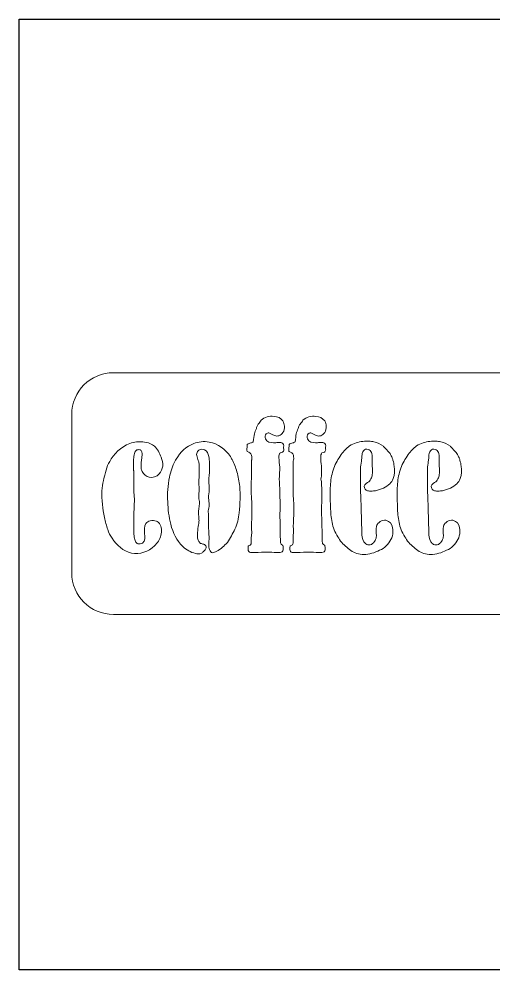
# Model space of a CAD drawing. Header units: inches. Extents: x 0 to 114, y 0 to 114.
# Drawn here: x 0 to 57.2, y 0 to 114.3 of the extents above; entities that cross this region are included whole.
import ezdxf

# ---------------------------------------------------------------- set-up
doc = ezdxf.new("R2010")
doc.units = ezdxf.units.IN
doc.header["$MEASUREMENT"] = 0
doc.layers.add('Image Background', color=7, linetype='Continuous')
doc.layers.add('Layer 1', color=7, linetype='Continuous')
picture_1 = doc.add_image_def('image1.png', size_in_pixel=(1350, 1350))

msp = doc.modelspace()

# ---------------------------------------------------------------- linework, layer by layer
at = {"layer": 'Layer 1', "lineweight": 0}
for points, knots in [([(11.36, 71.78), (8.59, 71.78), (6.35, 69.54), (6.35, 66.77), (6.35, 66.77), (6.35, 47.74), (6.35, 47.74), (6.35, 44.97), (8.59, 42.73), (11.36, 42.73), (11.36, 42.73), (102.94, 42.73), (102.94, 42.73), (105.71, 42.73), (107.95, 44.97), (107.95, 47.74), (107.95, 47.74), (107.95, 66.77), (107.95, 66.77), (107.95, 69.54), (105.71, 71.78), (102.94, 71.78), (102.94, 71.78), (11.36, 71.78), (11.36, 71.78)], [0, 0, 0, 0, 1, 1, 1, 2, 2, 2, 3, 3, 3, 4, 4, 4, 5, 5, 5, 6, 6, 6, 7, 7, 7, 8, 8, 8, 8]), ([(31.14, 63.39), (31.31, 63.4), (31.49, 63.43), (31.64, 63.35), (31.73, 63.3), (31.8, 63.23), (31.83, 63.14), (31.87, 63.04), (31.87, 62.94), (31.84, 62.84), (31.83, 62.79), (31.82, 62.75), (31.83, 62.7), (31.84, 62.64), (31.87, 62.57), (31.87, 62.51), (31.86, 62.41), (31.78, 62.29), (31.71, 62.22), (31.62, 62.2), (31.46, 62.2), (31.41, 62.15), (31.39, 62.11), (31.37, 62.06), (31.34, 62.04), (31.28, 62.01), (31.28, 61.87), (31.28, 61.81), (31.28, 61.78), (31.28, 61.74), (31.28, 61.7), (31.28, 61.48), (31.29, 61.26), (31.3, 61.04), (31.3, 60.91), (31.37, 60.66), (31.37, 60.52), (31.37, 60.52), (31.34, 59.37), (31.34, 59.37), (31.34, 59.28), (31.32, 59.21), (31.31, 59.13), (31.29, 59.04), (31.3, 58.96), (31.32, 58.88), (31.33, 58.81), (31.34, 58.75), (31.35, 58.68), (31.35, 58.6), (31.35, 58.52), (31.35, 58.44), (31.36, 58.12), (31.37, 57.81), (31.38, 57.49), (31.4, 56.82), (31.42, 56.15), (31.43, 55.48), (31.43, 55.43), (31.44, 55.38), (31.44, 55.33), (31.41, 55.09), (31.34, 54.83), (31.37, 54.59), (31.4, 54.38), (31.41, 54.18), (31.41, 53.97), (31.41, 53.97), (31.44, 52.13), (31.44, 52.13), (31.44, 52.13), (31.46, 51.72), (31.46, 51.72), (31.46, 51.34), (31.46, 51.29), (31.55, 51.2), (31.55, 51.2), (31.75, 51.02), (31.75, 51.02), (31.8, 50.89), (31.8, 50.75), (31.8, 50.61), (31.8, 50.53), (31.79, 50.45), (31.76, 50.37), (31.68, 50.19), (31.44, 50.18), (31.27, 50.18), (30.89, 50.18), (30.52, 50.2), (30.14, 50.21), (29.96, 50.22), (29.78, 50.23), (29.6, 50.23), (29.05, 50.21), (28.51, 50.18), (27.96, 50.18), (27.79, 50.18), (27.64, 50.24), (27.59, 50.42), (27.56, 50.51), (27.56, 50.6), (27.56, 50.7), (27.56, 50.76), (27.57, 50.82), (27.57, 50.88), (27.58, 50.9), (27.58, 50.95), (27.6, 50.98), (27.74, 51.01), (27.87, 51.07), (27.92, 51.21), (27.97, 51.35), (27.94, 51.52), (27.94, 51.66), (27.94, 51.89), (27.95, 52.11), (27.97, 52.34), (27.97, 52.42), (28.02, 52.51), (28.01, 52.6), (28.01, 52.69), (28, 52.79), (27.99, 52.88), (27.96, 53.14), (27.97, 53.39), (27.98, 53.64), (27.99, 53.95), (28.01, 54.26), (28.01, 54.56), (28.01, 54.76), (28.01, 54.95), (28.01, 55.15), (28.01, 55.49), (28.01, 55.84), (28.01, 56.19), (28.01, 56.4), (27.97, 56.69), (27.97, 56.89), (27.94, 57.36), (27.94, 57.83), (27.94, 58.3), (27.94, 58.6), (27.96, 58.9), (27.96, 59.2), (27.97, 59.35), (27.97, 59.49), (27.97, 59.64), (27.97, 59.64), (27.97, 61.18), (27.97, 61.18), (27.97, 61.24), (27.98, 61.28), (28, 61.33), (28.02, 61.39), (28.01, 61.46), (28.01, 61.51), (28.01, 61.63), (28.01, 61.75), (27.98, 61.87), (27.92, 62.12), (27.71, 62.25), (27.47, 62.31), (27.45, 62.35), (27.43, 62.4), (27.42, 62.44), (27.41, 62.51), (27.43, 62.59), (27.43, 62.67), (27.45, 62.83), (27.47, 62.99), (27.47, 63.15), (27.59, 63.27), (27.75, 63.33), (27.91, 63.35), (27.96, 63.36), (28, 63.36), (28.04, 63.39), (28.09, 63.42), (28.15, 63.45), (28.19, 63.49), (28.28, 64.29), (28.33, 64.65), (28.56, 65.08), (28.56, 65.17), (28.74, 65.53), (28.78, 65.62), (28.9, 65.69), (29.08, 65.99), (29.12, 66.08), (29.32, 66.27), (29.58, 66.39), (29.84, 66.47), (30.12, 66.55), (30.4, 66.57), (30.69, 66.54), (31.1, 66.5), (31.52, 66.35), (31.75, 65.99), (31.87, 65.8), (31.92, 65.57), (31.93, 65.35), (31.95, 65.09), (31.9, 64.83), (31.75, 64.61), (31.64, 64.43), (31.47, 64.29), (31.27, 64.22), (31.18, 64.19), (31.09, 64.17), (31, 64.17), (30.84, 64.18), (30.69, 64.26), (30.55, 64.32), (30.5, 64.35), (30.44, 64.37), (30.39, 64.4), (30.3, 64.46), (30.18, 64.55), (30.06, 64.56), (29.95, 64.57), (29.83, 64.52), (29.75, 64.44), (29.59, 64.29), (29.6, 64.04), (29.67, 63.85), (29.81, 63.45), (30.27, 63.36), (30.64, 63.36), (30.81, 63.36), (30.98, 63.38), (31.14, 63.39)], [0, 0, 0, 0, 1, 1, 1, 2, 2, 2, 3, 3, 3, 4, 4, 4, 5, 5, 5, 6, 6, 6, 7, 7, 7, 8, 8, 8, 9, 9, 9, 10, 10, 10, 11, 11, 11, 12, 12, 12, 13, 13, 13, 14, 14, 14, 15, 15, 15, 16, 16, 16, 17, 17, 17, 18, 18, 18, 19, 19, 19, 20, 20, 20, 21, 21, 21, 22, 22, 22, 23, 23, 23, 24, 24, 24, 25, 25, 25, 26, 26, 26, 27, 27, 27, 28, 28, 28, 29, 29, 29, 30, 30, 30, 31, 31, 31, 32, 32, 32, 33, 33, 33, 34, 34, 34, 35, 35, 35, 36, 36, 36, 37, 37, 37, 38, 38, 38, 39, 39, 39, 40, 40, 40, 41, 41, 41, 42, 42, 42, 43, 43, 43, 44, 44, 44, 45, 45, 45, 46, 46, 46, 47, 47, 47, 48, 48, 48, 49, 49, 49, 50, 50, 50, 51, 51, 51, 52, 52, 52, 53, 53, 53, 54, 54, 54, 55, 55, 55, 56, 56, 56, 57, 57, 57, 58, 58, 58, 59, 59, 59, 60, 60, 60, 61, 61, 61, 62, 62, 62, 63, 63, 63, 64, 64, 64, 65, 65, 65, 66, 66, 66, 67, 67, 67, 68, 68, 68, 69, 69, 69, 70, 70, 70, 71, 71, 71, 72, 72, 72, 73, 73, 73, 74, 74, 74, 75, 75, 75, 76, 76, 76, 77, 77, 77, 77]), ([(36.17, 63.39), (36.34, 63.4), (36.52, 63.43), (36.67, 63.35), (36.76, 63.3), (36.83, 63.23), (36.87, 63.14), (36.91, 63.04), (36.9, 62.94), (36.88, 62.84), (36.86, 62.79), (36.85, 62.75), (36.86, 62.7), (36.87, 62.64), (36.91, 62.57), (36.9, 62.51), (36.89, 62.41), (36.81, 62.29), (36.74, 62.22), (36.65, 62.2), (36.49, 62.2), (36.45, 62.15), (36.42, 62.11), (36.4, 62.06), (36.38, 62.04), (36.32, 62.01), (36.31, 61.87), (36.31, 61.81), (36.31, 61.78), (36.31, 61.74), (36.31, 61.7), (36.31, 61.48), (36.32, 61.26), (36.33, 61.04), (36.33, 60.91), (36.4, 60.66), (36.4, 60.52), (36.4, 60.52), (36.38, 59.37), (36.38, 59.37), (36.38, 59.24), (36.33, 59.13), (36.33, 59.01), (36.34, 58.9), (36.38, 58.8), (36.38, 58.7), (36.38, 58.59), (36.39, 58.49), (36.4, 58.38), (36.41, 58.13), (36.45, 57.87), (36.45, 57.62), (36.45, 57.62), (36.42, 56.8), (36.42, 56.8), (36.42, 56.18), (36.41, 55.56), (36.4, 54.94), (36.4, 54.83), (36.39, 54.71), (36.41, 54.6), (36.43, 54.39), (36.44, 54.18), (36.45, 53.97), (36.45, 53.97), (36.47, 52.13), (36.47, 52.13), (36.47, 52.13), (36.49, 51.72), (36.49, 51.72), (36.49, 51.34), (36.49, 51.29), (36.58, 51.2), (36.58, 51.2), (36.79, 51.02), (36.79, 51.02), (36.83, 50.89), (36.83, 50.75), (36.83, 50.61), (36.83, 50.53), (36.82, 50.45), (36.79, 50.37), (36.71, 50.19), (36.47, 50.18), (36.31, 50.18), (35.93, 50.18), (35.54, 50.2), (35.16, 50.21), (34.99, 50.22), (34.81, 50.23), (34.63, 50.23), (34.09, 50.21), (33.54, 50.18), (33, 50.18), (32.82, 50.18), (32.67, 50.24), (32.62, 50.42), (32.59, 50.51), (32.59, 50.6), (32.59, 50.7), (32.59, 50.76), (32.6, 50.82), (32.61, 50.88), (32.61, 50.9), (32.62, 50.95), (32.64, 50.98), (32.77, 51.01), (32.91, 51.07), (32.95, 51.21), (33, 51.35), (32.98, 51.52), (32.98, 51.66), (32.98, 51.89), (32.98, 52.11), (33, 52.34), (33, 52.42), (33.05, 52.51), (33.04, 52.6), (33.04, 52.69), (33.03, 52.79), (33.02, 52.88), (33, 53.14), (33, 53.39), (33.01, 53.64), (33.03, 53.95), (33.05, 54.26), (33.05, 54.56), (33.05, 54.76), (33.05, 54.95), (33.05, 55.15), (33.05, 55.49), (33.05, 55.84), (33.05, 56.19), (33.05, 56.4), (33, 56.69), (33, 56.89), (32.98, 57.36), (32.98, 57.83), (32.98, 58.3), (32.98, 58.6), (32.99, 58.9), (33, 59.2), (33, 59.35), (33, 59.49), (33, 59.64), (33, 59.64), (33, 61.18), (33, 61.18), (33, 61.24), (33.02, 61.28), (33.04, 61.33), (33.05, 61.39), (33.05, 61.46), (33.05, 61.51), (33.04, 61.63), (33.04, 61.75), (33.01, 61.87), (32.95, 62.12), (32.74, 62.25), (32.5, 62.31), (32.48, 62.35), (32.46, 62.4), (32.46, 62.44), (32.45, 62.51), (32.46, 62.59), (32.47, 62.67), (32.48, 62.83), (32.5, 62.99), (32.5, 63.15), (32.62, 63.27), (32.79, 63.33), (32.95, 63.35), (33, 63.36), (33.03, 63.36), (33.07, 63.39), (33.13, 63.42), (33.18, 63.45), (33.23, 63.49), (33.32, 64.29), (33.36, 64.65), (33.59, 65.08), (33.59, 65.17), (33.77, 65.53), (33.82, 65.62), (33.93, 65.69), (34.11, 65.99), (34.16, 66.08), (34.35, 66.27), (34.62, 66.39), (34.88, 66.47), (35.15, 66.55), (35.44, 66.57), (35.73, 66.54), (36.13, 66.5), (36.55, 66.35), (36.78, 65.99), (36.9, 65.8), (36.95, 65.57), (36.97, 65.35), (36.98, 65.09), (36.93, 64.83), (36.79, 64.61), (36.67, 64.43), (36.5, 64.29), (36.3, 64.22), (36.22, 64.19), (36.12, 64.17), (36.03, 64.17), (35.87, 64.18), (35.72, 64.26), (35.58, 64.32), (35.53, 64.35), (35.48, 64.37), (35.43, 64.4), (35.33, 64.46), (35.22, 64.55), (35.1, 64.56), (34.98, 64.57), (34.87, 64.52), (34.79, 64.44), (34.62, 64.29), (34.63, 64.04), (34.7, 63.85), (34.85, 63.45), (35.3, 63.36), (35.68, 63.36), (35.84, 63.36), (36.01, 63.38), (36.17, 63.39)], [0, 0, 0, 0, 1, 1, 1, 2, 2, 2, 3, 3, 3, 4, 4, 4, 5, 5, 5, 6, 6, 6, 7, 7, 7, 8, 8, 8, 9, 9, 9, 10, 10, 10, 11, 11, 11, 12, 12, 12, 13, 13, 13, 14, 14, 14, 15, 15, 15, 16, 16, 16, 17, 17, 17, 18, 18, 18, 19, 19, 19, 20, 20, 20, 21, 21, 21, 22, 22, 22, 23, 23, 23, 24, 24, 24, 25, 25, 25, 26, 26, 26, 27, 27, 27, 28, 28, 28, 29, 29, 29, 30, 30, 30, 31, 31, 31, 32, 32, 32, 33, 33, 33, 34, 34, 34, 35, 35, 35, 36, 36, 36, 37, 37, 37, 38, 38, 38, 39, 39, 39, 40, 40, 40, 41, 41, 41, 42, 42, 42, 43, 43, 43, 44, 44, 44, 45, 45, 45, 46, 46, 46, 47, 47, 47, 48, 48, 48, 49, 49, 49, 50, 50, 50, 51, 51, 51, 52, 52, 52, 53, 53, 53, 54, 54, 54, 55, 55, 55, 56, 56, 56, 57, 57, 57, 58, 58, 58, 59, 59, 59, 60, 60, 60, 61, 61, 61, 62, 62, 62, 63, 63, 63, 64, 64, 64, 65, 65, 65, 66, 66, 66, 67, 67, 67, 68, 68, 68, 69, 69, 69, 70, 70, 70, 71, 71, 71, 72, 72, 72, 73, 73, 73, 74, 74, 74, 75, 75, 75, 76, 76, 76, 76]), ([(13.95, 62.25), (13.87, 62.02), (13.81, 61.79), (13.8, 61.55), (13.78, 61.34), (13.78, 61.14), (13.77, 60.94), (13.77, 60.65), (13.76, 60.37), (13.77, 60.09), (13.78, 60.04), (13.8, 60.03), (13.8, 59.98), (13.8, 59.89), (13.81, 59.8), (13.81, 59.7), (13.81, 59.35), (13.82, 58.99), (13.82, 58.64), (13.82, 58.11), (13.82, 57.58), (13.84, 57.05), (13.84, 56.92), (13.89, 56.74), (13.89, 56.62), (13.89, 56.62), (13.82, 54.74), (13.82, 54.74), (13.82, 54.39), (13.79, 54.03), (13.8, 53.68), (13.8, 53.37), (13.8, 53.06), (13.81, 52.76), (13.82, 52.51), (13.83, 52.26), (13.87, 52.02), (13.9, 51.84), (13.94, 51.65), (14.02, 51.49), (14.09, 51.37), (14.18, 51.27), (14.31, 51.23), (14.49, 51.17), (14.71, 51.21), (14.86, 51.31), (15.25, 51.56), (15.15, 52.07), (15.11, 52.45), (15.07, 52.85), (15.06, 53.31), (15.28, 53.66), (15.39, 53.84), (15.57, 53.95), (15.78, 54), (15.91, 54.02), (16.04, 54.02), (16.17, 54.01), (16.3, 54.01), (16.42, 53.99), (16.54, 53.95), (16.68, 53.89), (16.81, 53.8), (16.9, 53.67), (17.01, 53.45), (17.13, 53.24), (17.14, 52.99), (17.16, 52.73), (17.14, 52.48), (17.08, 52.23), (16.95, 51.75), (16.66, 51.32), (16.3, 50.98), (15.58, 50.28), (14.53, 49.89), (13.54, 50.11), (12.55, 50.34), (11.74, 51.07), (11.19, 51.9), (10.97, 52.22), (10.8, 52.57), (10.68, 52.94), (10.52, 53.41), (10.4, 53.89), (10.29, 54.37), (10.07, 55.43), (9.93, 56.5), (9.97, 57.58), (9.99, 58.01), (10.04, 58.43), (10.17, 58.84), (10.17, 58.84), (10.42, 59.98), (10.64, 60.64), (10.64, 60.66), (11.35, 62.04), (12.21, 62.65), (12.66, 63), (13.2, 63.26), (13.75, 63.41), (14, 63.47), (14.24, 63.49), (14.49, 63.49), (14.76, 63.49), (15.04, 63.48), (15.31, 63.42), (15.66, 63.35), (16, 63.2), (16.29, 62.97), (16.66, 62.6), (16.93, 62.11), (17.11, 61.62), (17.24, 61.28), (17.34, 60.93), (17.29, 60.57), (17.24, 60.23), (17.1, 59.88), (16.87, 59.62), (16.57, 59.3), (16.11, 59.14), (15.67, 59.23), (15.29, 59.3), (15, 59.59), (14.83, 59.93), (14.77, 60.04), (14.72, 60.16), (14.69, 60.29), (14.68, 60.34), (14.68, 60.38), (14.68, 60.43), (14.68, 60.55), (14.68, 60.68), (14.68, 60.81), (14.69, 60.98), (14.72, 61.15), (14.75, 61.32), (14.78, 61.56), (14.83, 61.81), (14.81, 62.06), (14.8, 62.17), (14.79, 62.29), (14.73, 62.38), (14.67, 62.49), (14.55, 62.54), (14.43, 62.54), (14.34, 62.54), (14.02, 62.54), (13.95, 62.25)], [0, 0, 0, 0, 1, 1, 1, 2, 2, 2, 3, 3, 3, 4, 4, 4, 5, 5, 5, 6, 6, 6, 7, 7, 7, 8, 8, 8, 9, 9, 9, 10, 10, 10, 11, 11, 11, 12, 12, 12, 13, 13, 13, 14, 14, 14, 15, 15, 15, 16, 16, 16, 17, 17, 17, 18, 18, 18, 19, 19, 19, 20, 20, 20, 21, 21, 21, 22, 22, 22, 23, 23, 23, 24, 24, 24, 25, 25, 25, 26, 26, 26, 27, 27, 27, 28, 28, 28, 29, 29, 29, 30, 30, 30, 31, 31, 31, 32, 32, 32, 33, 33, 33, 34, 34, 34, 35, 35, 35, 36, 36, 36, 37, 37, 37, 38, 38, 38, 39, 39, 39, 40, 40, 40, 41, 41, 41, 42, 42, 42, 43, 43, 43, 44, 44, 44, 45, 45, 45, 46, 46, 46, 47, 47, 47, 48, 48, 48, 49, 49, 49, 49]), ([(25.07, 51.4), (24.89, 51.18), (24.69, 50.98), (24.47, 50.8), (24.26, 50.62), (24.03, 50.46), (23.8, 50.33), (23.68, 50.27), (23.57, 50.21), (23.45, 50.18), (23.36, 50.15), (23.26, 50.14), (23.18, 50.18), (23.01, 50.27), (22.93, 50.49), (22.89, 50.66), (22.84, 50.88), (22.83, 51.11), (22.84, 51.34), (22.85, 51.51), (22.87, 51.69), (22.87, 51.86), (22.88, 52.04), (22.86, 52.21), (22.85, 52.39), (22.8, 52.88), (22.8, 53.38), (22.8, 53.88), (22.8, 53.88), (22.8, 54.69), (22.8, 54.69), (22.8, 54.69), (22.77, 55.17), (22.77, 55.17), (22.8, 55.42), (22.87, 55.66), (22.88, 55.91), (22.9, 56.18), (22.82, 56.44), (22.8, 56.71), (22.82, 57.06), (22.87, 57.4), (22.88, 57.75), (22.9, 58.08), (22.88, 58.42), (22.82, 58.75), (22.86, 59.21), (22.91, 59.68), (22.91, 60.14), (22.91, 60.14), (22.91, 60.95), (22.91, 60.95), (22.91, 61.21), (22.89, 61.46), (22.83, 61.71), (22.76, 62.02), (22.62, 62.39), (22.31, 62.53), (22.1, 62.62), (21.83, 62.61), (21.64, 62.48), (21.51, 62.39), (21.42, 62.24), (21.39, 62.09), (21.35, 62), (21.37, 61.91), (21.39, 61.82), (21.42, 61.72), (21.45, 61.62), (21.48, 61.52), (21.51, 61.42), (21.54, 61.32), (21.57, 61.22), (21.59, 61.17), (21.62, 61.12), (21.62, 61.07), (21.64, 60.95), (21.69, 60.75), (21.69, 60.66), (21.69, 60.66), (21.69, 59.75), (21.69, 59.75), (21.69, 59.41), (21.64, 59), (21.62, 58.66), (21.62, 58.66), (21.69, 57.71), (21.69, 57.71), (21.64, 57.46), (21.62, 57.19), (21.62, 56.94), (21.62, 56.94), (21.62, 56.78), (21.62, 56.78), (21.62, 56.58), (21.71, 56.35), (21.73, 56.17), (21.73, 56.05), (21.7, 55.93), (21.69, 55.81), (21.66, 55.61), (21.63, 55.41), (21.61, 55.21), (21.59, 54.99), (21.6, 54.78), (21.62, 54.56), (21.64, 54.38), (21.66, 54.21), (21.66, 54.03), (21.66, 53.86), (21.63, 53.69), (21.59, 53.52), (21.54, 53.21), (21.51, 52.89), (21.48, 52.57), (21.47, 52.42), (21.46, 52.26), (21.47, 52.1), (21.47, 51.96), (21.48, 51.81), (21.54, 51.67), (21.59, 51.55), (21.67, 51.42), (21.77, 51.33), (21.87, 51.25), (22, 51.23), (22.13, 51.2), (22.27, 51.17), (22.38, 51.12), (22.46, 51), (22.53, 50.89), (22.54, 50.77), (22.49, 50.65), (22.43, 50.53), (22.34, 50.43), (22.24, 50.34), (22.15, 50.25), (22.05, 50.16), (21.94, 50.09), (21.72, 49.97), (21.46, 50.02), (21.23, 50.07), (20.65, 50.19), (20.14, 50.5), (19.71, 50.9), (18.96, 51.62), (18.52, 52.58), (18.26, 53.57), (18.03, 54.45), (17.92, 55.37), (17.89, 56.28), (17.85, 57.26), (17.9, 58.25), (18.1, 59.22), (18.25, 59.9), (18.46, 60.58), (18.79, 61.2), (18.82, 61.25), (18.85, 61.34), (18.9, 61.38), (19.38, 62.23), (20.12, 62.92), (21.03, 63.27), (21.32, 63.38), (21.61, 63.45), (21.91, 63.49), (22.24, 63.54), (22.57, 63.51), (22.89, 63.45), (23.94, 63.26), (24.85, 62.6), (25.43, 61.71), (25.5, 61.6), (25.57, 61.48), (25.63, 61.36), (25.9, 60.9), (26.08, 60.39), (26.22, 59.88), (26.38, 59.3), (26.49, 58.71), (26.55, 58.12), (26.6, 57.61), (26.61, 57.09), (26.6, 56.58), (26.59, 56.04), (26.56, 55.5), (26.49, 54.96), (26.41, 54.28), (26.27, 53.59), (25.97, 52.97), (25.7, 52.43), (25.45, 51.88), (25.07, 51.4)], [0, 0, 0, 0, 1, 1, 1, 2, 2, 2, 3, 3, 3, 4, 4, 4, 5, 5, 5, 6, 6, 6, 7, 7, 7, 8, 8, 8, 9, 9, 9, 10, 10, 10, 11, 11, 11, 12, 12, 12, 13, 13, 13, 14, 14, 14, 15, 15, 15, 16, 16, 16, 17, 17, 17, 18, 18, 18, 19, 19, 19, 20, 20, 20, 21, 21, 21, 22, 22, 22, 23, 23, 23, 24, 24, 24, 25, 25, 25, 26, 26, 26, 27, 27, 27, 28, 28, 28, 29, 29, 29, 30, 30, 30, 31, 31, 31, 32, 32, 32, 33, 33, 33, 34, 34, 34, 35, 35, 35, 36, 36, 36, 37, 37, 37, 38, 38, 38, 39, 39, 39, 40, 40, 40, 41, 41, 41, 42, 42, 42, 43, 43, 43, 44, 44, 44, 45, 45, 45, 46, 46, 46, 47, 47, 47, 48, 48, 48, 49, 49, 49, 50, 50, 50, 51, 51, 51, 52, 52, 52, 53, 53, 53, 54, 54, 54, 55, 55, 55, 56, 56, 56, 57, 57, 57, 58, 58, 58, 59, 59, 59, 60, 60, 60, 61, 61, 61, 62, 62, 62, 63, 63, 63, 64, 64, 64, 64]), ([(42.46, 62.07), (42.42, 62.25), (42.31, 62.41), (42.15, 62.51), (42.07, 62.56), (41.96, 62.61), (41.85, 62.61), (41.64, 62.6), (41.48, 62.47), (41.38, 62.29), (41.31, 62.15), (41.27, 61.98), (41.25, 61.81), (41.23, 61.67), (41.24, 61.52), (41.22, 61.37), (41.2, 61.19), (41.18, 61.02), (41.15, 60.84), (41.13, 60.7), (41.1, 60.57), (41.1, 60.43), (41.1, 60.43), (41.1, 57.74), (41.1, 57.74), (41.1, 57.27), (41.13, 56.8), (41.14, 56.33), (41.17, 55.56), (41.19, 54.8), (41.21, 54.03), (41.22, 53.76), (41.22, 53.48), (41.23, 53.21), (41.23, 53), (41.23, 52.78), (41.24, 52.57), (41.26, 52.2), (41.31, 51.81), (41.49, 51.48), (41.56, 51.34), (41.68, 51.21), (41.83, 51.14), (42.01, 51.06), (42.23, 51.08), (42.4, 51.16), (42.6, 51.25), (42.75, 51.43), (42.85, 51.63), (42.94, 51.8), (43, 51.99), (43, 52.18), (43, 52.18), (42.98, 52.56), (42.98, 52.56), (42.98, 52.8), (42.96, 53.04), (43, 53.28), (43.03, 53.42), (43.09, 53.54), (43.19, 53.65), (43.35, 53.84), (43.54, 54), (43.79, 54.04), (44.02, 54.09), (44.27, 54.05), (44.47, 53.92), (44.81, 53.71), (44.95, 53.29), (44.99, 52.91), (45.02, 52.59), (44.96, 52.27), (44.84, 51.96), (44.61, 51.36), (44.16, 50.87), (43.61, 50.55), (43.01, 50.25), (42.38, 50), (41.71, 49.95), (41.42, 49.92), (41.12, 49.93), (40.83, 50), (40.57, 50.07), (40.33, 50.18), (40.1, 50.31), (39.62, 50.6), (39.22, 50.99), (38.83, 51.38), (38.65, 51.6), (38.5, 51.84), (38.35, 52.08), (38.18, 52.34), (38.03, 52.62), (37.92, 52.91), (37.7, 53.48), (37.59, 54.1), (37.53, 54.7), (37.48, 55.32), (37.47, 55.93), (37.45, 56.54), (37.44, 57.17), (37.43, 57.8), (37.48, 58.43), (37.54, 59.07), (37.65, 59.7), (37.87, 60.3), (38.09, 60.89), (38.4, 61.45), (38.77, 61.96), (39.06, 62.35), (39.39, 62.7), (39.78, 62.99), (40.25, 63.3), (40.83, 63.47), (41.38, 63.53), (41.61, 63.56), (41.85, 63.56), (42.08, 63.56), (42.29, 63.55), (42.5, 63.53), (42.71, 63.48), (43.12, 63.38), (43.49, 63.18), (43.84, 62.95), (43.84, 62.93), (44.61, 62.15), (44.7, 61.97), (44.75, 61.85), (44.83, 61.73), (44.88, 61.6), (44.93, 61.49), (44.96, 61.38), (44.99, 61.26), (45.06, 61.02), (45.11, 60.78), (45.14, 60.54), (45.21, 60.05), (45.21, 59.53), (45.02, 59.06), (44.93, 58.83), (44.8, 58.62), (44.62, 58.45), (44.4, 58.23), (44.12, 58.06), (43.84, 57.93), (43.54, 57.79), (43.22, 57.68), (42.89, 57.61), (42.72, 57.58), (42.55, 57.56), (42.38, 57.55), (42.23, 57.55), (42.08, 57.55), (41.94, 57.6), (41.72, 57.68), (41.5, 57.89), (41.54, 58.14), (41.59, 58.43), (41.89, 58.52), (42.08, 58.69), (42.2, 58.78), (42.29, 58.92), (42.35, 59.05), (42.43, 59.2), (42.47, 59.35), (42.5, 59.51), (42.55, 59.85), (42.53, 60.2), (42.51, 60.54), (42.49, 60.76), (42.48, 60.98), (42.48, 61.2), (42.48, 61.49), (42.54, 61.79), (42.46, 62.07)], [0, 0, 0, 0, 1, 1, 1, 2, 2, 2, 3, 3, 3, 4, 4, 4, 5, 5, 5, 6, 6, 6, 7, 7, 7, 8, 8, 8, 9, 9, 9, 10, 10, 10, 11, 11, 11, 12, 12, 12, 13, 13, 13, 14, 14, 14, 15, 15, 15, 16, 16, 16, 17, 17, 17, 18, 18, 18, 19, 19, 19, 20, 20, 20, 21, 21, 21, 22, 22, 22, 23, 23, 23, 24, 24, 24, 25, 25, 25, 26, 26, 26, 27, 27, 27, 28, 28, 28, 29, 29, 29, 30, 30, 30, 31, 31, 31, 32, 32, 32, 33, 33, 33, 34, 34, 34, 35, 35, 35, 36, 36, 36, 37, 37, 37, 38, 38, 38, 39, 39, 39, 40, 40, 40, 41, 41, 41, 42, 42, 42, 43, 43, 43, 44, 44, 44, 45, 45, 45, 46, 46, 46, 47, 47, 47, 48, 48, 48, 49, 49, 49, 50, 50, 50, 51, 51, 51, 52, 52, 52, 53, 53, 53, 54, 54, 54, 55, 55, 55, 56, 56, 56, 57, 57, 57, 58, 58, 58, 58]), ([(50.52, 62.07), (50.48, 62.25), (50.37, 62.41), (50.21, 62.51), (50.13, 62.56), (50.02, 62.61), (49.91, 62.61), (49.7, 62.6), (49.54, 62.47), (49.44, 62.29), (49.37, 62.15), (49.33, 61.98), (49.31, 61.81), (49.29, 61.67), (49.3, 61.52), (49.28, 61.37), (49.26, 61.19), (49.24, 61.02), (49.21, 60.84), (49.19, 60.7), (49.16, 60.57), (49.16, 60.43), (49.16, 60.43), (49.16, 57.74), (49.16, 57.74), (49.16, 57.27), (49.19, 56.8), (49.2, 56.33), (49.23, 55.56), (49.25, 54.8), (49.27, 54.03), (49.28, 53.76), (49.28, 53.48), (49.29, 53.21), (49.29, 53), (49.29, 52.78), (49.3, 52.57), (49.32, 52.2), (49.37, 51.81), (49.55, 51.48), (49.62, 51.34), (49.74, 51.21), (49.89, 51.14), (50.07, 51.06), (50.29, 51.08), (50.46, 51.16), (50.66, 51.25), (50.81, 51.43), (50.91, 51.63), (51, 51.8), (51.06, 51.99), (51.06, 52.18), (51.06, 52.18), (51.04, 52.56), (51.04, 52.56), (51.04, 52.8), (51.02, 53.04), (51.06, 53.28), (51.09, 53.42), (51.15, 53.54), (51.25, 53.65), (51.41, 53.84), (51.6, 54), (51.85, 54.04), (52.08, 54.09), (52.33, 54.05), (52.53, 53.92), (52.87, 53.71), (53.01, 53.29), (53.05, 52.91), (53.08, 52.59), (53.02, 52.27), (52.9, 51.96), (52.67, 51.36), (52.22, 50.87), (51.67, 50.55), (51.07, 50.25), (50.44, 50), (49.77, 49.95), (49.48, 49.92), (49.18, 49.93), (48.89, 50), (48.63, 50.07), (48.39, 50.18), (48.16, 50.31), (47.68, 50.6), (47.28, 50.99), (46.89, 51.38), (46.71, 51.6), (46.56, 51.84), (46.41, 52.08), (46.24, 52.34), (46.1, 52.62), (45.98, 52.91), (45.76, 53.48), (45.65, 54.1), (45.59, 54.7), (45.54, 55.32), (45.53, 55.93), (45.51, 56.54), (45.5, 57.17), (45.49, 57.8), (45.54, 58.43), (45.6, 59.07), (45.71, 59.7), (45.93, 60.3), (46.15, 60.89), (46.46, 61.45), (46.83, 61.96), (47.12, 62.35), (47.45, 62.7), (47.84, 62.99), (48.31, 63.3), (48.89, 63.47), (49.44, 63.53), (49.67, 63.56), (49.91, 63.56), (50.14, 63.56), (50.35, 63.55), (50.56, 63.53), (50.77, 63.48), (51.18, 63.38), (51.55, 63.18), (51.9, 62.95), (51.9, 62.93), (52.67, 62.15), (52.76, 61.97), (52.81, 61.85), (52.89, 61.73), (52.94, 61.6), (52.99, 61.49), (53.02, 61.38), (53.05, 61.26), (53.12, 61.02), (53.17, 60.78), (53.2, 60.54), (53.27, 60.05), (53.27, 59.53), (53.08, 59.06), (53, 58.83), (52.86, 58.62), (52.68, 58.45), (52.46, 58.23), (52.18, 58.06), (51.9, 57.93), (51.6, 57.79), (51.28, 57.68), (50.95, 57.61), (50.78, 57.58), (50.61, 57.56), (50.44, 57.55), (50.3, 57.55), (50.14, 57.55), (50, 57.6), (49.78, 57.68), (49.56, 57.89), (49.6, 58.14), (49.65, 58.43), (49.95, 58.52), (50.14, 58.69), (50.26, 58.78), (50.35, 58.92), (50.41, 59.05), (50.49, 59.2), (50.53, 59.35), (50.56, 59.51), (50.61, 59.85), (50.59, 60.2), (50.57, 60.54), (50.55, 60.76), (50.54, 60.98), (50.54, 61.2), (50.54, 61.49), (50.6, 61.79), (50.52, 62.07)], [0, 0, 0, 0, 1, 1, 1, 2, 2, 2, 3, 3, 3, 4, 4, 4, 5, 5, 5, 6, 6, 6, 7, 7, 7, 8, 8, 8, 9, 9, 9, 10, 10, 10, 11, 11, 11, 12, 12, 12, 13, 13, 13, 14, 14, 14, 15, 15, 15, 16, 16, 16, 17, 17, 17, 18, 18, 18, 19, 19, 19, 20, 20, 20, 21, 21, 21, 22, 22, 22, 23, 23, 23, 24, 24, 24, 25, 25, 25, 26, 26, 26, 27, 27, 27, 28, 28, 28, 29, 29, 29, 30, 30, 30, 31, 31, 31, 32, 32, 32, 33, 33, 33, 34, 34, 34, 35, 35, 35, 36, 36, 36, 37, 37, 37, 38, 38, 38, 39, 39, 39, 40, 40, 40, 41, 41, 41, 42, 42, 42, 43, 43, 43, 44, 44, 44, 45, 45, 45, 46, 46, 46, 47, 47, 47, 48, 48, 48, 49, 49, 49, 50, 50, 50, 51, 51, 51, 52, 52, 52, 53, 53, 53, 54, 54, 54, 55, 55, 55, 56, 56, 56, 57, 57, 57, 58, 58, 58, 58])]:
    msp.add_open_spline(points, degree=3, knots=knots, dxfattribs=at)

# ---------------------------------------------------------------- pictures from other files: only their frames are drawn
at = {"layer": 'Image Background'}
image = msp.add_image(picture_1, insert=(0, 0), size_in_units=(114.3, 114.3), dxfattribs=at)

doc.saveas('drawing.dxf')
